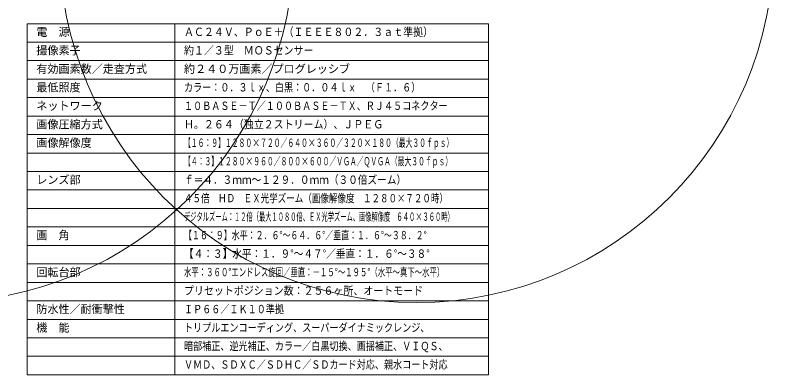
# Model space of a CAD drawing. Units: millimetres, scale not verified. Extents: x -184 to 140, y -116 to 117.
# Drawn here: x -65.7 to 139.8, y -116.5 to -19.2 of the extents above; entities that cross this region are included whole.
import ezdxf
from ezdxf.enums import TextEntityAlignment as Align

# ---------------------------------------------------------------- set-up
doc = ezdxf.new("R2010")
doc.units = ezdxf.units.MM
doc.header["$LTSCALE"] = 0.125
doc.layers.add('0-1_WAKU', color=1, linetype='Continuous', lineweight=18)
doc.layers.add('0-4_GAIKEI', color=1, linetype='Continuous', lineweight=18)
doc.layers.add('0-2_MOJI1', color=7, linetype='Continuous')
doc.styles.add('ＭＳ ゴシック', font='')
doc.styles.get('ＭＳ ゴシック').set_extended_font_data('MS Gothic')

msp = doc.modelspace()

# ---------------------------------------------------------------- linework, layer by layer
at = {"layer": '0-1_WAKU', "color": 4}
for p, q in [((-62.5, -21.5), (-62.5, -116.5)), ((62.5, -21.5), (-62.5, -21.5)), ((-22.5, -116.5), (-22.5, -21.5)), ((62.5, -116.5), (62.5, -21.5)), ((-62.5, -116.5), (62.5, -116.5))]:
    msp.add_line(p, q, dxfattribs=at)
at = {"layer": '0-1_WAKU'}
for p, q in [((62.5, -26.5), (-62.5, -26.5)), ((62.5, -31.5), (-62.5, -31.5)), ((62.5, -36.5), (-62.5, -36.5)), ((-62.5, -41.5), (62.5, -41.5)), ((-62.5, -46.5), (62.5, -46.5)), ((-62.5, -51.5), (62.5, -51.5)), ((-62.5, -56.5), (62.5, -56.5)), ((-62.5, -61.5), (62.5, -61.5)), ((-62.5, -66.5), (62.5, -66.5)), ((-62.5, -71.5), (62.5, -71.5)), ((62.5, -76.5), (-62.5, -76.5)), ((62.5, -81.5), (-62.5, -81.5)), ((-62.5, -86.5), (62.5, -86.5)), ((-62.5, -91.5), (62.5, -91.5)), ((-62.5, -96.5), (62.5, -96.5)), ((-62.5, -101.5), (62.5, -101.5)), ((-62.5, -106.5), (62.5, -106.5)), ((-62.5, -111.5), (62.5, -111.5))]:
    msp.add_line(p, q, dxfattribs=at)
at = {"layer": '0-4_GAIKEI'}
for centre in [(-86.9833, -0.1576), (43.0159, -0.1576)]:
    msp.add_circle(centre, 96.7879, dxfattribs=at)

# ---------------------------------------------------------------- texts
at = {"layer": '0-2_MOJI1', "style": 'ＭＳ ゴシック'}
for s, p in [('電\u3000源', (-60, -25.5)), ('撮像素子', (-60, -30.5)), ('有効画素数／走査方式', (-60, -35.5)), ('約２４０万画素／プログレッシブ', (-20, -35.5)), ('最低照度', (-60, -40.5)), ('ネットワーク', (-60, -45.5)), ('画像圧縮方式', (-60, -50.5)), ('画像解像度', (-60, -55.5)), ('レンズ部', (-60, -65.5)), ('画\u3000角', (-60, -80.5)), ('回転台部', (-60, -90.5)), ('防水性／耐衝撃性', (-60, -100.5)), ('機\u3000能', (-60, -105.5))]:
    msp.add_text(s, height=2.199, dxfattribs=at).set_placement(p, align=Align.BOTTOM_LEFT)
for s, width, p in [('ＡＣ２４Ｖ、ＰｏＥ＋（ＩＥＥＥ８０２．３ａｔ準拠）', 0.9, (-20, -25.5)), ('約１／３型\u3000ＭＯＳセンサー', 0.9, (-20, -30.5)), ('カラー：０．３ｌｘ、白黒：０．０４ｌｘ\u3000（Ｆ１．６）', 0.8, (-20, -40.5)), ('１０ＢＡＳＥ－Ｔ／１００ＢＡＳＥ－ＴＸ、ＲＪ４５コネクター', 0.8, (-20, -45.5)), ('Ｈ。２６４（独立２ストリーム）、ＪＰＥＧ', 0.9, (-20, -50.5)), ('【１６：９】１２８０×７２０／６４０×３６０／３２０×１８０（最大３０ｆｐｓ）', 0.6, (-20, -55.5)), ('【４：３】１２８０×９６０／８００×６００／ＶＧＡ／ＱＶＧＡ（最大３０ｆｐｓ）', 0.6, (-20, -60.5)), ('ｆ＝４．３ｍｍ～１２９．０ｍｍ（３０倍ズーム）', 0.85, (-20, -65.5)), ('４５倍\u3000ＨＤ\u3000ＥＸ光学ズーム（画像解像度\u3000１２８０×７２０時）', 0.75, (-20, -70.5)), ('デジタルズーム：１２倍（最大１０８０倍、ＥＸ光学ズーム、画像解像度\u3000６４０×３６０時）', 0.55, (-20, -75.5)), ('【１６：９】水平：２．６°～６４．６°／垂直：１．６°～３８．２°', 0.7, (-20, -80.5)), ('【４：３】水平：１．９°～４７°／垂直：１．６°～３８°', 0.85, (-20, -85.5)), ('水平：３６０°エンドレス旋回／垂直：－１５°～１９５°（水平～真下～水平）', 0.65, (-20, -90.5)), ('プリセットポジション数：２５６ヶ所、オートモード', 0.9, (-20, -95.5)), ('ＩＰ６６／ＩＫ１０準拠', 0.8, (-20, -100.5)), ('トリプルエンコーディング、スーパーダイナミックレンジ、', 0.8, (-20, -105.5)), ('暗部補正、逆光補正、カラー／白黒切換、画揺補正、ＶＩＱＳ、', 0.8, (-20, -110.5)), ('ＶＭＤ、ＳＤＸＣ／ＳＤＨＣ／ＳＤカード対応、親水コート対応', 0.8, (-20, -115.5))]:
    msp.add_text(s, height=2.199, dxfattribs=dict(at, width=width)).set_placement(p, align=Align.BOTTOM_LEFT)

doc.saveas('drawing.dxf')
